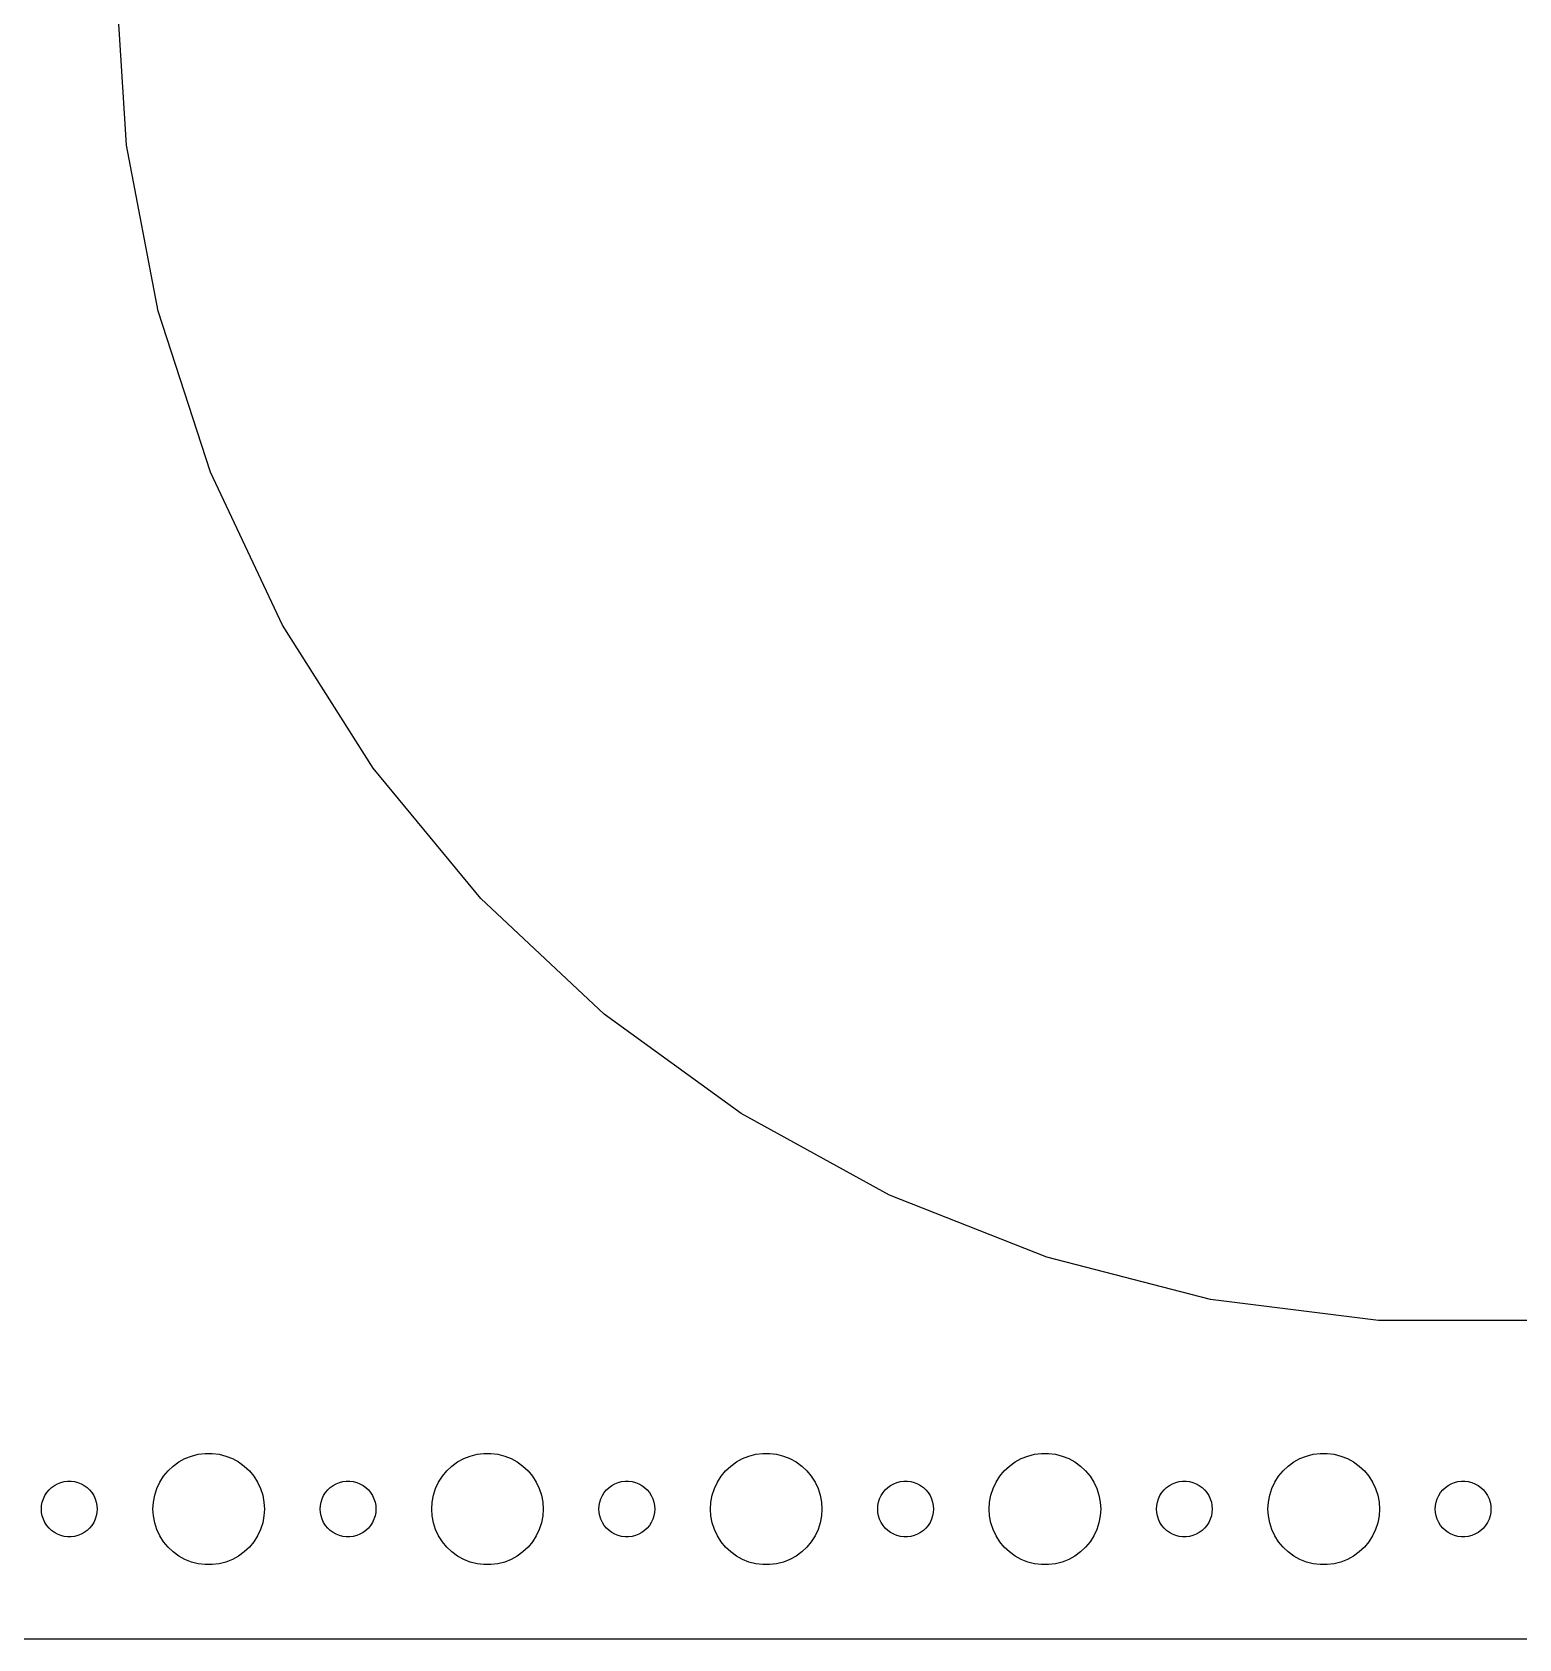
# Model space of a CAD drawing. Header units: metres. Extents: x -390 to 390, y -89 to 89.
# Drawn here: x 223 to 303, y -89.5 to -3 of the extents above; entities that cross this region are included whole.
import ezdxf

# ---------------------------------------------------------------- set-up
doc = ezdxf.new("R2010")
doc.units = ezdxf.units.M

msp = doc.modelspace()

# ---------------------------------------------------------------- linework, layer by layer
for p, q in [((228.072, -9.08665), (227.5, 0)), ((229.778, -18.03), (228.072, -9.08665)), ((232.591, -26.689), (229.778, -18.03)), ((236.468, -34.9271), (232.591, -26.689)), ((241.346, -42.6144), (236.468, -34.9271)), ((247.15, -49.6297), (241.346, -42.6144)), ((253.787, -55.8622), (247.15, -49.6297)), ((261.153, -61.2138), (253.787, -55.8622)), ((269.131, -65.6), (261.153, -61.2138)), ((277.596, -68.9516), (269.131, -65.6)), ((286.415, -71.2158), (277.596, -68.9516)), ((295.448, -72.3569), (286.415, -71.2158)), ((304.552, -72.3569), (295.448, -72.3569)), ((231.573, -79.6468), (231.938, -79.5531)), ((231.938, -79.5531), (232.312, -79.5059)), ((232.312, -79.5059), (232.688, -79.5059)), ((232.688, -79.5059), (233.062, -79.5531)), ((233.062, -79.5531), (233.427, -79.6468)), ((246.573, -79.6468), (246.938, -79.5531)), ((246.938, -79.5531), (247.312, -79.5059)), ((247.312, -79.5059), (247.688, -79.5059)), ((247.688, -79.5059), (248.062, -79.5531)), ((248.062, -79.5531), (248.427, -79.6468)), ((261.573, -79.6468), (261.938, -79.5531)), ((261.938, -79.5531), (262.312, -79.5059)), ((262.312, -79.5059), (262.688, -79.5059)), ((262.688, -79.5059), (263.062, -79.5531)), ((263.062, -79.5531), (263.427, -79.6468)), ((276.573, -79.6468), (276.938, -79.5531)), ((276.938, -79.5531), (277.312, -79.5059)), ((277.312, -79.5059), (277.688, -79.5059)), ((277.688, -79.5059), (278.062, -79.5531)), ((278.062, -79.5531), (278.427, -79.6468)), ((291.573, -79.6468), (291.938, -79.5531)), ((291.938, -79.5531), (292.312, -79.5059)), ((292.312, -79.5059), (292.688, -79.5059)), ((292.688, -79.5059), (293.062, -79.5531)), ((293.062, -79.5531), (293.427, -79.6468)), ((230.313, -80.4464), (230.588, -80.1885)), ((230.588, -80.1885), (230.893, -79.967)), ((230.893, -79.967), (231.223, -79.7855)), ((231.223, -79.7855), (231.573, -79.6468)), ((233.427, -79.6468), (233.777, -79.7855)), ((233.777, -79.7855), (234.107, -79.967)), ((234.107, -79.967), (234.412, -80.1885)), ((234.412, -80.1885), (234.687, -80.4464)), ((245.313, -80.4464), (245.588, -80.1885)), ((245.588, -80.1885), (245.893, -79.967)), ((245.893, -79.967), (246.223, -79.7855)), ((246.223, -79.7855), (246.573, -79.6468)), ((248.427, -79.6468), (248.777, -79.7855)), ((248.777, -79.7855), (249.107, -79.967)), ((249.107, -79.967), (249.412, -80.1885)), ((249.412, -80.1885), (249.687, -80.4464)), ((260.313, -80.4464), (260.588, -80.1885)), ((260.588, -80.1885), (260.893, -79.967)), ((260.893, -79.967), (261.223, -79.7855)), ((261.223, -79.7855), (261.573, -79.6468)), ((263.427, -79.6468), (263.777, -79.7855)), ((263.777, -79.7855), (264.107, -79.967)), ((264.107, -79.967), (264.412, -80.1885)), ((264.412, -80.1885), (264.687, -80.4464)), ((275.313, -80.4464), (275.588, -80.1885)), ((275.588, -80.1885), (275.893, -79.967)), ((275.893, -79.967), (276.223, -79.7855)), ((276.223, -79.7855), (276.573, -79.6468)), ((278.427, -79.6468), (278.777, -79.7855)), ((278.777, -79.7855), (279.107, -79.967)), ((279.107, -79.967), (279.412, -80.1885)), ((279.412, -80.1885), (279.687, -80.4464)), ((290.313, -80.4464), (290.588, -80.1885)), ((290.588, -80.1885), (290.893, -79.967)), ((290.893, -79.967), (291.223, -79.7855)), ((291.223, -79.7855), (291.573, -79.6468)), ((293.427, -79.6468), (293.777, -79.7855)), ((293.777, -79.7855), (294.107, -79.967)), ((294.107, -79.967), (294.412, -80.1885)), ((294.412, -80.1885), (294.687, -80.4464)), ((224.044, -81.3442), (224.196, -81.2335)), ((224.196, -81.2335), (224.361, -81.1428)), ((224.361, -81.1428), (224.536, -81.0734)), ((224.536, -81.0734), (224.719, -81.0266)), ((224.719, -81.0266), (224.906, -81.003)), ((224.906, -81.003), (225.094, -81.003)), ((225.094, -81.003), (225.281, -81.0266)), ((225.281, -81.0266), (225.464, -81.0734)), ((225.464, -81.0734), (225.639, -81.1428)), ((225.639, -81.1428), (225.804, -81.2335)), ((225.804, -81.2335), (225.956, -81.3442)), ((229.711, -81.3956), (229.871, -81.0547)), ((229.871, -81.0547), (230.073, -80.7366)), ((230.073, -80.7366), (230.313, -80.4464)), ((234.687, -80.4464), (234.927, -80.7366)), ((234.927, -80.7366), (235.129, -81.0547)), ((235.129, -81.0547), (235.289, -81.3956)), ((239.044, -81.3442), (239.196, -81.2335)), ((239.196, -81.2335), (239.361, -81.1428)), ((239.361, -81.1428), (239.536, -81.0734)), ((239.536, -81.0734), (239.719, -81.0266)), ((239.719, -81.0266), (239.906, -81.003)), ((239.906, -81.003), (240.094, -81.003)), ((240.094, -81.003), (240.281, -81.0266)), ((240.281, -81.0266), (240.464, -81.0734)), ((240.464, -81.0734), (240.639, -81.1428)), ((240.639, -81.1428), (240.804, -81.2335)), ((240.804, -81.2335), (240.956, -81.3442)), ((244.711, -81.3956), (244.871, -81.0547)), ((244.871, -81.0547), (245.073, -80.7366)), ((245.073, -80.7366), (245.313, -80.4464)), ((249.687, -80.4464), (249.927, -80.7366)), ((249.927, -80.7366), (250.129, -81.0547)), ((250.129, -81.0547), (250.289, -81.3956)), ((254.044, -81.3442), (254.196, -81.2335)), ((254.196, -81.2335), (254.361, -81.1428)), ((254.361, -81.1428), (254.536, -81.0734)), ((254.536, -81.0734), (254.719, -81.0266)), ((254.719, -81.0266), (254.906, -81.003)), ((254.906, -81.003), (255.094, -81.003)), ((255.094, -81.003), (255.281, -81.0266)), ((255.281, -81.0266), (255.464, -81.0734)), ((255.464, -81.0734), (255.639, -81.1428)), ((255.639, -81.1428), (255.804, -81.2335)), ((255.804, -81.2335), (255.956, -81.3442)), ((259.711, -81.3956), (259.871, -81.0547)), ((259.871, -81.0547), (260.073, -80.7366)), ((260.073, -80.7366), (260.313, -80.4464)), ((264.687, -80.4464), (264.927, -80.7366)), ((264.927, -80.7366), (265.129, -81.0547)), ((265.129, -81.0547), (265.289, -81.3956)), ((269.044, -81.3442), (269.196, -81.2335)), ((269.196, -81.2335), (269.361, -81.1428)), ((269.361, -81.1428), (269.536, -81.0734)), ((269.536, -81.0734), (269.719, -81.0266)), ((269.719, -81.0266), (269.906, -81.003)), ((269.906, -81.003), (270.094, -81.003)), ((270.094, -81.003), (270.281, -81.0266)), ((270.281, -81.0266), (270.464, -81.0734)), ((270.464, -81.0734), (270.639, -81.1428)), ((270.639, -81.1428), (270.804, -81.2335)), ((270.804, -81.2335), (270.956, -81.3442)), ((274.711, -81.3956), (274.871, -81.0547)), ((274.871, -81.0547), (275.073, -80.7366)), ((275.073, -80.7366), (275.313, -80.4464)), ((279.687, -80.4464), (279.927, -80.7366)), ((279.927, -80.7366), (280.129, -81.0547)), ((280.129, -81.0547), (280.289, -81.3956)), ((284.044, -81.3442), (284.196, -81.2335)), ((284.196, -81.2335), (284.361, -81.1428)), ((284.361, -81.1428), (284.536, -81.0734)), ((284.536, -81.0734), (284.719, -81.0266)), ((284.719, -81.0266), (284.906, -81.003)), ((284.906, -81.003), (285.094, -81.003)), ((285.094, -81.003), (285.281, -81.0266)), ((285.281, -81.0266), (285.464, -81.0734)), ((285.464, -81.0734), (285.639, -81.1428)), ((285.639, -81.1428), (285.804, -81.2335)), ((285.804, -81.2335), (285.956, -81.3442)), ((289.711, -81.3956), (289.871, -81.0547)), ((289.871, -81.0547), (290.073, -80.7366)), ((290.073, -80.7366), (290.313, -80.4464)), ((294.687, -80.4464), (294.927, -80.7366)), ((294.927, -80.7366), (295.129, -81.0547)), ((295.129, -81.0547), (295.289, -81.3956)), ((299.044, -81.3442), (299.196, -81.2335)), ((299.196, -81.2335), (299.361, -81.1428)), ((299.361, -81.1428), (299.536, -81.0734)), ((299.536, -81.0734), (299.719, -81.0266)), ((299.719, -81.0266), (299.906, -81.003)), ((299.906, -81.003), (300.094, -81.003)), ((300.094, -81.003), (300.281, -81.0266)), ((300.281, -81.0266), (300.464, -81.0734)), ((300.464, -81.0734), (300.639, -81.1428)), ((300.639, -81.1428), (300.804, -81.2335)), ((300.804, -81.2335), (300.956, -81.3442)), ((223.512, -82.312), (223.547, -82.127)), ((223.547, -82.127), (223.605, -81.9478)), ((223.605, -81.9478), (223.686, -81.7774)), ((223.686, -81.7774), (223.786, -81.6183)), ((223.786, -81.6183), (223.907, -81.4732)), ((223.907, -81.4732), (224.044, -81.3442)), ((225.956, -81.3442), (226.093, -81.4732)), ((226.093, -81.4732), (226.214, -81.6183)), ((226.214, -81.6183), (226.314, -81.7774)), ((226.314, -81.7774), (226.395, -81.9478)), ((226.395, -81.9478), (226.453, -82.127)), ((226.453, -82.127), (226.488, -82.312)), ((229.5, -82.5), (229.524, -82.124)), ((229.524, -82.124), (229.594, -81.7539)), ((229.594, -81.7539), (229.711, -81.3956)), ((235.289, -81.3956), (235.406, -81.7539)), ((235.406, -81.7539), (235.476, -82.124)), ((235.476, -82.124), (235.5, -82.5)), ((238.512, -82.312), (238.547, -82.127)), ((238.547, -82.127), (238.605, -81.9478)), ((238.605, -81.9478), (238.686, -81.7774)), ((238.686, -81.7774), (238.786, -81.6183)), ((238.786, -81.6183), (238.907, -81.4732)), ((238.907, -81.4732), (239.044, -81.3442)), ((240.956, -81.3442), (241.093, -81.4732)), ((241.093, -81.4732), (241.214, -81.6183)), ((241.214, -81.6183), (241.314, -81.7774)), ((241.314, -81.7774), (241.395, -81.9478)), ((241.395, -81.9478), (241.453, -82.127)), ((241.453, -82.127), (241.488, -82.312)), ((244.5, -82.5), (244.524, -82.124)), ((244.524, -82.124), (244.594, -81.7539)), ((244.594, -81.7539), (244.711, -81.3956)), ((250.289, -81.3956), (250.406, -81.7539)), ((250.406, -81.7539), (250.476, -82.124)), ((250.476, -82.124), (250.5, -82.5)), ((253.512, -82.312), (253.547, -82.127)), ((253.547, -82.127), (253.605, -81.9478)), ((253.605, -81.9478), (253.686, -81.7774)), ((253.686, -81.7774), (253.786, -81.6183)), ((253.786, -81.6183), (253.907, -81.4732)), ((253.907, -81.4732), (254.044, -81.3442)), ((255.956, -81.3442), (256.093, -81.4732)), ((256.093, -81.4732), (256.214, -81.6183)), ((256.214, -81.6183), (256.314, -81.7774)), ((256.314, -81.7774), (256.395, -81.9478)), ((256.395, -81.9478), (256.453, -82.127)), ((256.453, -82.127), (256.488, -82.312)), ((259.5, -82.5), (259.524, -82.124)), ((259.524, -82.124), (259.594, -81.7539)), ((259.594, -81.7539), (259.711, -81.3956)), ((265.289, -81.3956), (265.406, -81.7539)), ((265.406, -81.7539), (265.476, -82.124)), ((265.476, -82.124), (265.5, -82.5)), ((268.512, -82.312), (268.547, -82.127)), ((268.547, -82.127), (268.605, -81.9478)), ((268.605, -81.9478), (268.686, -81.7774)), ((268.686, -81.7774), (268.786, -81.6183)), ((268.786, -81.6183), (268.907, -81.4732)), ((268.907, -81.4732), (269.044, -81.3442)), ((270.956, -81.3442), (271.093, -81.4732)), ((271.093, -81.4732), (271.214, -81.6183)), ((271.214, -81.6183), (271.314, -81.7774)), ((271.314, -81.7774), (271.395, -81.9478)), ((271.395, -81.9478), (271.453, -82.127)), ((271.453, -82.127), (271.488, -82.312)), ((274.5, -82.5), (274.524, -82.124)), ((274.524, -82.124), (274.594, -81.7539)), ((274.594, -81.7539), (274.711, -81.3956)), ((280.289, -81.3956), (280.406, -81.7539)), ((280.406, -81.7539), (280.476, -82.124)), ((280.476, -82.124), (280.5, -82.5)), ((283.512, -82.312), (283.547, -82.127)), ((283.547, -82.127), (283.605, -81.9478)), ((283.605, -81.9478), (283.686, -81.7774)), ((283.686, -81.7774), (283.786, -81.6183)), ((283.786, -81.6183), (283.907, -81.4732)), ((283.907, -81.4732), (284.044, -81.3442)), ((285.956, -81.3442), (286.093, -81.4732)), ((286.093, -81.4732), (286.214, -81.6183)), ((286.214, -81.6183), (286.314, -81.7774)), ((286.314, -81.7774), (286.395, -81.9478)), ((286.395, -81.9478), (286.453, -82.127)), ((286.453, -82.127), (286.488, -82.312)), ((289.5, -82.5), (289.524, -82.124)), ((289.524, -82.124), (289.594, -81.7539)), ((289.594, -81.7539), (289.711, -81.3956)), ((295.289, -81.3956), (295.406, -81.7539)), ((295.406, -81.7539), (295.476, -82.124)), ((295.476, -82.124), (295.5, -82.5)), ((298.512, -82.312), (298.547, -82.127)), ((298.547, -82.127), (298.605, -81.9478)), ((298.605, -81.9478), (298.686, -81.7774)), ((298.686, -81.7774), (298.786, -81.6183)), ((298.786, -81.6183), (298.907, -81.4732)), ((298.907, -81.4732), (299.044, -81.3442)), ((300.956, -81.3442), (301.093, -81.4732)), ((301.093, -81.4732), (301.214, -81.6183)), ((301.214, -81.6183), (301.314, -81.7774)), ((301.314, -81.7774), (301.395, -81.9478)), ((301.395, -81.9478), (301.453, -82.127)), ((301.453, -82.127), (301.488, -82.312)), ((223.5, -82.5), (223.512, -82.312)), ((223.512, -82.688), (223.5, -82.5)), ((223.547, -82.873), (223.512, -82.688)), ((223.605, -83.0522), (223.547, -82.873)), ((226.453, -82.873), (226.395, -83.0522)), ((226.488, -82.688), (226.453, -82.873)), ((226.488, -82.312), (226.5, -82.5)), ((226.5, -82.5), (226.488, -82.688)), ((229.524, -82.876), (229.5, -82.5)), ((229.594, -83.2461), (229.524, -82.876)), ((235.476, -82.876), (235.406, -83.2461)), ((235.5, -82.5), (235.476, -82.876)), ((238.5, -82.5), (238.512, -82.312)), ((238.512, -82.688), (238.5, -82.5)), ((238.547, -82.873), (238.512, -82.688)), ((238.605, -83.0522), (238.547, -82.873)), ((241.453, -82.873), (241.395, -83.0522)), ((241.488, -82.688), (241.453, -82.873)), ((241.488, -82.312), (241.5, -82.5)), ((241.5, -82.5), (241.488, -82.688)), ((244.524, -82.876), (244.5, -82.5)), ((244.594, -83.2461), (244.524, -82.876)), ((250.476, -82.876), (250.406, -83.2461)), ((250.5, -82.5), (250.476, -82.876)), ((253.5, -82.5), (253.512, -82.312)), ((253.512, -82.688), (253.5, -82.5)), ((253.547, -82.873), (253.512, -82.688)), ((253.605, -83.0522), (253.547, -82.873)), ((256.453, -82.873), (256.395, -83.0522)), ((256.488, -82.688), (256.453, -82.873)), ((256.488, -82.312), (256.5, -82.5)), ((256.5, -82.5), (256.488, -82.688)), ((259.524, -82.876), (259.5, -82.5)), ((259.594, -83.2461), (259.524, -82.876)), ((265.476, -82.876), (265.406, -83.2461)), ((265.5, -82.5), (265.476, -82.876)), ((268.5, -82.5), (268.512, -82.312)), ((268.512, -82.688), (268.5, -82.5)), ((268.547, -82.873), (268.512, -82.688)), ((268.605, -83.0522), (268.547, -82.873)), ((271.453, -82.873), (271.395, -83.0522)), ((271.488, -82.688), (271.453, -82.873)), ((271.488, -82.312), (271.5, -82.5)), ((271.5, -82.5), (271.488, -82.688)), ((274.524, -82.876), (274.5, -82.5)), ((274.594, -83.2461), (274.524, -82.876)), ((280.476, -82.876), (280.406, -83.2461)), ((280.5, -82.5), (280.476, -82.876)), ((283.5, -82.5), (283.512, -82.312)), ((283.512, -82.688), (283.5, -82.5)), ((283.547, -82.873), (283.512, -82.688)), ((283.605, -83.0522), (283.547, -82.873)), ((286.453, -82.873), (286.395, -83.0522)), ((286.488, -82.688), (286.453, -82.873)), ((286.488, -82.312), (286.5, -82.5)), ((286.5, -82.5), (286.488, -82.688)), ((289.524, -82.876), (289.5, -82.5)), ((289.594, -83.2461), (289.524, -82.876)), ((295.476, -82.876), (295.406, -83.2461)), ((295.5, -82.5), (295.476, -82.876)), ((298.5, -82.5), (298.512, -82.312)), ((298.512, -82.688), (298.5, -82.5)), ((298.547, -82.873), (298.512, -82.688)), ((298.605, -83.0522), (298.547, -82.873)), ((301.453, -82.873), (301.395, -83.0522)), ((301.488, -82.688), (301.453, -82.873)), ((301.488, -82.312), (301.5, -82.5)), ((301.5, -82.5), (301.488, -82.688)), ((223.686, -83.2226), (223.605, -83.0522)), ((223.786, -83.3817), (223.686, -83.2226)), ((223.907, -83.5268), (223.786, -83.3817)), ((224.044, -83.6558), (223.907, -83.5268)), ((224.196, -83.7665), (224.044, -83.6558)), ((224.361, -83.8572), (224.196, -83.7665)), ((224.536, -83.9266), (224.361, -83.8572)), ((225.639, -83.8572), (225.464, -83.9266)), ((225.804, -83.7665), (225.639, -83.8572)), ((225.956, -83.6558), (225.804, -83.7665)), ((226.093, -83.5268), (225.956, -83.6558)), ((226.214, -83.3817), (226.093, -83.5268)), ((226.314, -83.2226), (226.214, -83.3817)), ((226.395, -83.0522), (226.314, -83.2226)), ((229.711, -83.6044), (229.594, -83.2461)), ((229.871, -83.9453), (229.711, -83.6044)), ((235.289, -83.6044), (235.129, -83.9453)), ((235.406, -83.2461), (235.289, -83.6044)), ((238.686, -83.2226), (238.605, -83.0522)), ((238.786, -83.3817), (238.686, -83.2226)), ((238.907, -83.5268), (238.786, -83.3817)), ((239.044, -83.6558), (238.907, -83.5268)), ((239.196, -83.7665), (239.044, -83.6558)), ((239.361, -83.8572), (239.196, -83.7665)), ((239.536, -83.9266), (239.361, -83.8572)), ((240.639, -83.8572), (240.464, -83.9266)), ((240.804, -83.7665), (240.639, -83.8572)), ((240.956, -83.6558), (240.804, -83.7665)), ((241.093, -83.5268), (240.956, -83.6558)), ((241.214, -83.3817), (241.093, -83.5268)), ((241.314, -83.2226), (241.214, -83.3817)), ((241.395, -83.0522), (241.314, -83.2226)), ((244.711, -83.6044), (244.594, -83.2461)), ((244.871, -83.9453), (244.711, -83.6044)), ((250.289, -83.6044), (250.129, -83.9453)), ((250.406, -83.2461), (250.289, -83.6044)), ((253.686, -83.2226), (253.605, -83.0522)), ((253.786, -83.3817), (253.686, -83.2226)), ((253.907, -83.5268), (253.786, -83.3817)), ((254.044, -83.6558), (253.907, -83.5268)), ((254.196, -83.7665), (254.044, -83.6558)), ((254.361, -83.8572), (254.196, -83.7665)), ((254.536, -83.9266), (254.361, -83.8572)), ((255.639, -83.8572), (255.464, -83.9266)), ((255.804, -83.7665), (255.639, -83.8572)), ((255.956, -83.6558), (255.804, -83.7665)), ((256.093, -83.5268), (255.956, -83.6558)), ((256.214, -83.3817), (256.093, -83.5268)), ((256.314, -83.2226), (256.214, -83.3817)), ((256.395, -83.0522), (256.314, -83.2226)), ((259.711, -83.6044), (259.594, -83.2461)), ((259.871, -83.9453), (259.711, -83.6044)), ((265.289, -83.6044), (265.129, -83.9453)), ((265.406, -83.2461), (265.289, -83.6044)), ((268.686, -83.2226), (268.605, -83.0522)), ((268.786, -83.3817), (268.686, -83.2226)), ((268.907, -83.5268), (268.786, -83.3817)), ((269.044, -83.6558), (268.907, -83.5268)), ((269.196, -83.7665), (269.044, -83.6558)), ((269.361, -83.8572), (269.196, -83.7665)), ((269.536, -83.9266), (269.361, -83.8572)), ((270.639, -83.8572), (270.464, -83.9266)), ((270.804, -83.7665), (270.639, -83.8572)), ((270.956, -83.6558), (270.804, -83.7665)), ((271.093, -83.5268), (270.956, -83.6558)), ((271.214, -83.3817), (271.093, -83.5268)), ((271.314, -83.2226), (271.214, -83.3817)), ((271.395, -83.0522), (271.314, -83.2226)), ((274.711, -83.6044), (274.594, -83.2461)), ((274.871, -83.9453), (274.711, -83.6044)), ((280.289, -83.6044), (280.129, -83.9453)), ((280.406, -83.2461), (280.289, -83.6044)), ((283.686, -83.2226), (283.605, -83.0522)), ((283.786, -83.3817), (283.686, -83.2226)), ((283.907, -83.5268), (283.786, -83.3817)), ((284.044, -83.6558), (283.907, -83.5268)), ((284.196, -83.7665), (284.044, -83.6558)), ((284.361, -83.8572), (284.196, -83.7665)), ((284.536, -83.9266), (284.361, -83.8572)), ((285.639, -83.8572), (285.464, -83.9266)), ((285.804, -83.7665), (285.639, -83.8572)), ((285.956, -83.6558), (285.804, -83.7665)), ((286.093, -83.5268), (285.956, -83.6558)), ((286.214, -83.3817), (286.093, -83.5268)), ((286.314, -83.2226), (286.214, -83.3817)), ((286.395, -83.0522), (286.314, -83.2226)), ((289.711, -83.6044), (289.594, -83.2461)), ((289.871, -83.9453), (289.711, -83.6044)), ((295.289, -83.6044), (295.129, -83.9453)), ((295.406, -83.2461), (295.289, -83.6044)), ((298.686, -83.2226), (298.605, -83.0522)), ((298.786, -83.3817), (298.686, -83.2226)), ((298.907, -83.5268), (298.786, -83.3817)), ((299.044, -83.6558), (298.907, -83.5268)), ((299.196, -83.7665), (299.044, -83.6558)), ((299.361, -83.8572), (299.196, -83.7665)), ((299.536, -83.9266), (299.361, -83.8572)), ((300.639, -83.8572), (300.464, -83.9266)), ((300.804, -83.7665), (300.639, -83.8572)), ((300.956, -83.6558), (300.804, -83.7665)), ((301.093, -83.5268), (300.956, -83.6558)), ((301.214, -83.3817), (301.093, -83.5268)), ((301.314, -83.2226), (301.214, -83.3817)), ((301.395, -83.0522), (301.314, -83.2226)), ((224.719, -83.9734), (224.536, -83.9266)), ((224.906, -83.997), (224.719, -83.9734)), ((225.094, -83.997), (224.906, -83.997)), ((225.281, -83.9734), (225.094, -83.997)), ((225.464, -83.9266), (225.281, -83.9734)), ((230.073, -84.2634), (229.871, -83.9453)), ((230.313, -84.5536), (230.073, -84.2634)), ((230.588, -84.8115), (230.313, -84.5536)), ((234.687, -84.5536), (234.412, -84.8115)), ((234.927, -84.2634), (234.687, -84.5536)), ((235.129, -83.9453), (234.927, -84.2634)), ((239.719, -83.9734), (239.536, -83.9266)), ((239.906, -83.997), (239.719, -83.9734)), ((240.094, -83.997), (239.906, -83.997)), ((240.281, -83.9734), (240.094, -83.997)), ((240.464, -83.9266), (240.281, -83.9734)), ((245.073, -84.2634), (244.871, -83.9453)), ((245.313, -84.5536), (245.073, -84.2634)), ((245.588, -84.8115), (245.313, -84.5536)), ((249.687, -84.5536), (249.412, -84.8115)), ((249.927, -84.2634), (249.687, -84.5536)), ((250.129, -83.9453), (249.927, -84.2634)), ((254.719, -83.9734), (254.536, -83.9266)), ((254.906, -83.997), (254.719, -83.9734)), ((255.094, -83.997), (254.906, -83.997)), ((255.281, -83.9734), (255.094, -83.997)), ((255.464, -83.9266), (255.281, -83.9734)), ((260.073, -84.2634), (259.871, -83.9453)), ((260.313, -84.5536), (260.073, -84.2634)), ((260.588, -84.8115), (260.313, -84.5536)), ((264.687, -84.5536), (264.412, -84.8115)), ((264.927, -84.2634), (264.687, -84.5536)), ((265.129, -83.9453), (264.927, -84.2634)), ((269.719, -83.9734), (269.536, -83.9266)), ((269.906, -83.997), (269.719, -83.9734)), ((270.094, -83.997), (269.906, -83.997)), ((270.281, -83.9734), (270.094, -83.997)), ((270.464, -83.9266), (270.281, -83.9734)), ((275.073, -84.2634), (274.871, -83.9453)), ((275.313, -84.5536), (275.073, -84.2634)), ((275.588, -84.8115), (275.313, -84.5536)), ((279.687, -84.5536), (279.412, -84.8115)), ((279.927, -84.2634), (279.687, -84.5536)), ((280.129, -83.9453), (279.927, -84.2634)), ((284.719, -83.9734), (284.536, -83.9266)), ((284.906, -83.997), (284.719, -83.9734)), ((285.094, -83.997), (284.906, -83.997)), ((285.281, -83.9734), (285.094, -83.997)), ((285.464, -83.9266), (285.281, -83.9734)), ((290.073, -84.2634), (289.871, -83.9453)), ((290.313, -84.5536), (290.073, -84.2634)), ((290.588, -84.8115), (290.313, -84.5536)), ((294.687, -84.5536), (294.412, -84.8115)), ((294.927, -84.2634), (294.687, -84.5536)), ((295.129, -83.9453), (294.927, -84.2634)), ((299.719, -83.9734), (299.536, -83.9266)), ((299.906, -83.997), (299.719, -83.9734)), ((300.094, -83.997), (299.906, -83.997)), ((300.281, -83.9734), (300.094, -83.997)), ((300.464, -83.9266), (300.281, -83.9734)), ((230.893, -85.033), (230.588, -84.8115)), ((231.223, -85.2145), (230.893, -85.033)), ((231.573, -85.3532), (231.223, -85.2145)), ((231.938, -85.4469), (231.573, -85.3532)), ((232.312, -85.4941), (231.938, -85.4469)), ((232.688, -85.4941), (232.312, -85.4941)), ((233.062, -85.4469), (232.688, -85.4941)), ((233.427, -85.3532), (233.062, -85.4469)), ((233.777, -85.2145), (233.427, -85.3532)), ((234.107, -85.033), (233.777, -85.2145)), ((234.412, -84.8115), (234.107, -85.033)), ((245.893, -85.033), (245.588, -84.8115)), ((246.223, -85.2145), (245.893, -85.033)), ((246.573, -85.3532), (246.223, -85.2145)), ((246.938, -85.4469), (246.573, -85.3532)), ((247.312, -85.4941), (246.938, -85.4469)), ((247.688, -85.4941), (247.312, -85.4941)), ((248.062, -85.4469), (247.688, -85.4941)), ((248.427, -85.3532), (248.062, -85.4469)), ((248.777, -85.2145), (248.427, -85.3532)), ((249.107, -85.033), (248.777, -85.2145)), ((249.412, -84.8115), (249.107, -85.033)), ((260.893, -85.033), (260.588, -84.8115)), ((261.223, -85.2145), (260.893, -85.033)), ((261.573, -85.3532), (261.223, -85.2145)), ((261.938, -85.4469), (261.573, -85.3532)), ((262.312, -85.4941), (261.938, -85.4469)), ((262.688, -85.4941), (262.312, -85.4941)), ((263.062, -85.4469), (262.688, -85.4941)), ((263.427, -85.3532), (263.062, -85.4469)), ((263.777, -85.2145), (263.427, -85.3532)), ((264.107, -85.033), (263.777, -85.2145)), ((264.412, -84.8115), (264.107, -85.033)), ((275.893, -85.033), (275.588, -84.8115)), ((276.223, -85.2145), (275.893, -85.033)), ((276.573, -85.3532), (276.223, -85.2145)), ((276.938, -85.4469), (276.573, -85.3532)), ((277.312, -85.4941), (276.938, -85.4469)), ((277.688, -85.4941), (277.312, -85.4941)), ((278.062, -85.4469), (277.688, -85.4941)), ((278.427, -85.3532), (278.062, -85.4469)), ((278.777, -85.2145), (278.427, -85.3532)), ((279.107, -85.033), (278.777, -85.2145)), ((279.412, -84.8115), (279.107, -85.033)), ((290.893, -85.033), (290.588, -84.8115)), ((291.223, -85.2145), (290.893, -85.033)), ((291.573, -85.3532), (291.223, -85.2145)), ((291.938, -85.4469), (291.573, -85.3532)), ((292.312, -85.4941), (291.938, -85.4469)), ((292.688, -85.4941), (292.312, -85.4941)), ((293.062, -85.4469), (292.688, -85.4941)), ((293.427, -85.3532), (293.062, -85.4469)), ((293.777, -85.2145), (293.427, -85.3532)), ((294.107, -85.033), (293.777, -85.2145)), ((294.412, -84.8115), (294.107, -85.033)), ((-384.814, -89.4901), (384.814, -89.4901))]:
    msp.add_line(p, q)

doc.saveas('drawing.dxf')
